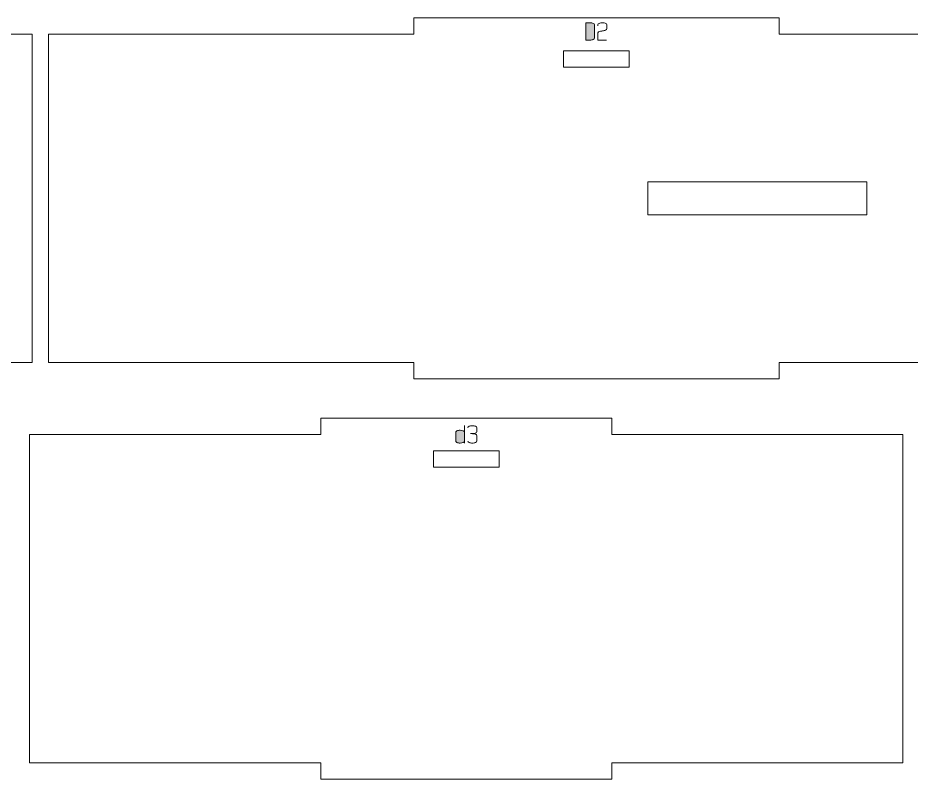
# Model space of a CAD drawing. Header units: centimetres. Extents: x -250 to 250, y -508 to 508.
# Drawn here: x -219.7 to -203.37, y 132.69 to 146.6 of the extents above; entities that cross this region are included whole.
import ezdxf

# ---------------------------------------------------------------- set-up
doc = ezdxf.new("R2010")
doc.units = ezdxf.units.CM
doc.header["$MEASUREMENT"] = 0
doc.layers.add('Capa 1', color=7, linetype='Continuous')

msp = doc.modelspace()

# ---------------------------------------------------------------- hatches: boundary and pattern name
at = {"layer": 'Capa 1', "true_color": 0x3e4095}
h = msp.add_hatch(color=175, dxfattribs=at)
edge = h.paths.add_edge_path()
edge.add_spline(control_points=[(-209.31542, 146.19656), (-209.31542, 146.19656), (-209.31542, 146.513), (-209.31542, 146.513), (-209.31542, 146.513), (-209.24067, 146.513), (-209.24067, 146.513), (-209.21774, 146.513), (-209.19817, 146.50948), (-209.18196, 146.50245), (-209.16607, 146.49542), (-209.15812, 146.48717), (-209.15812, 146.47769), (-209.15812, 146.47769), (-209.15812, 146.23187), (-209.15812, 146.23187), (-209.15812, 146.22209), (-209.16607, 146.21368), (-209.18196, 146.20665), (-209.19725, 146.19992), (-209.21682, 146.19656), (-209.24067, 146.19656), (-209.24067, 146.19656), (-209.31542, 146.19656), (-209.31542, 146.19656)], knot_values=[0, 0, 0, 0, 0.125, 0.125, 0.125, 0.25, 0.25, 0.25, 0.375, 0.375, 0.375, 0.5, 0.5, 0.5, 0.625, 0.625, 0.625, 0.75, 0.75, 0.75, 0.875, 0.875, 0.875, 1, 1, 1, 1], degree=3, periodic=1)
h = msp.add_hatch(color=175, dxfattribs=at)
edge = h.paths.add_edge_path()
edge.add_spline(control_points=[(-209.31542, 146.513), (-209.31542, 146.513), (-209.31542, 146.19656), (-209.31542, 146.19656), (-209.31542, 146.19656), (-209.24067, 146.19656), (-209.24067, 146.19656), (-209.21682, 146.19656), (-209.19725, 146.19992), (-209.18196, 146.20665), (-209.16607, 146.21368), (-209.15812, 146.22209), (-209.15812, 146.23187), (-209.15812, 146.23187), (-209.15812, 146.47769), (-209.15812, 146.47769), (-209.15812, 146.48717), (-209.16607, 146.49542), (-209.18196, 146.50245), (-209.19817, 146.50948), (-209.21774, 146.513), (-209.24067, 146.513), (-209.24067, 146.513), (-209.31542, 146.513), (-209.31542, 146.513)], knot_values=[0, 0, 0, 0, 0.125, 0.125, 0.125, 0.25, 0.25, 0.25, 0.375, 0.375, 0.375, 0.5, 0.5, 0.5, 0.625, 0.625, 0.625, 0.75, 0.75, 0.75, 0.875, 0.875, 0.875, 1, 1, 1, 1], degree=3, periodic=1)
h = msp.add_hatch(color=175, dxfattribs=at)
edge = h.paths.add_edge_path()
edge.add_spline(control_points=[(-209.09575, 146.19656), (-209.09575, 146.19656), (-209.09575, 146.3291), (-209.09575, 146.3291), (-209.09483, 146.34102), (-209.08398, 146.35019), (-209.06319, 146.35661), (-209.05463, 146.35723), (-209.04645, 146.35822), (-209.03865, 146.3596), (-209.03086, 146.36097), (-209.02298, 146.36242), (-209.01503, 146.36395), (-209.00036, 146.3664), (-208.98912, 146.36839), (-208.98133, 146.36991), (-208.97353, 146.37144), (-208.96596, 146.37343), (-208.95862, 146.37588), (-208.93967, 146.38291), (-208.93019, 146.39193), (-208.93019, 146.40293), (-208.93019, 146.40293), (-208.93019, 146.47769), (-208.93019, 146.47769), (-208.93019, 146.48747), (-208.93806, 146.4958), (-208.95381, 146.50268), (-208.96955, 146.50956), (-208.9892, 146.513), (-209.01274, 146.513), (-209.03628, 146.513), (-209.05593, 146.50956), (-209.07167, 146.50268), (-209.08742, 146.4958), (-209.09529, 146.48747), (-209.09529, 146.47769), (-209.09529, 146.47769), (-209.09529, 146.45522), (-209.09529, 146.45522), (-209.09529, 146.45522), (-209.09529, 146.47769), (-209.09529, 146.47769), (-209.09529, 146.48747), (-209.08742, 146.4958), (-209.07167, 146.50268), (-209.05593, 146.50956), (-209.03628, 146.513), (-209.01274, 146.513), (-208.9892, 146.513), (-208.96955, 146.50956), (-208.95381, 146.50268), (-208.93806, 146.4958), (-208.93019, 146.48747), (-208.93019, 146.47769), (-208.93019, 146.47769), (-208.93019, 146.40293), (-208.93019, 146.40293), (-208.93019, 146.39193), (-208.93967, 146.38291), (-208.95862, 146.37588), (-208.96596, 146.37343), (-208.97353, 146.37144), (-208.98133, 146.36991), (-208.98912, 146.36839), (-209.00036, 146.3664), (-209.01503, 146.36395), (-209.02298, 146.36242), (-209.03086, 146.36097), (-209.03865, 146.3596), (-209.04645, 146.35822), (-209.05463, 146.35723), (-209.06319, 146.35661), (-209.08398, 146.35019), (-209.09483, 146.34102), (-209.09575, 146.3291), (-209.09575, 146.3291), (-209.09575, 146.19656), (-209.09575, 146.19656), (-209.09575, 146.19656), (-208.9389, 146.19656), (-208.9389, 146.19656), (-208.9389, 146.19656), (-209.09575, 146.19656), (-209.09575, 146.19656)], knot_values=[0, 0, 0, 0, 0.03571429, 0.03571429, 0.03571429, 0.07142857, 0.07142857, 0.07142857, 0.10714286, 0.10714286, 0.10714286, 0.14285714, 0.14285714, 0.14285714, 0.17857143, 0.17857143, 0.17857143, 0.21428571, 0.21428571, 0.21428571, 0.25, 0.25, 0.25, 0.28571429, 0.28571429, 0.28571429, 0.32142857, 0.32142857, 0.32142857, 0.35714286, 0.35714286, 0.35714286, 0.39285714, 0.39285714, 0.39285714, 0.42857143, 0.42857143, 0.42857143, 0.46428571, 0.46428571, 0.46428571, 0.5, 0.5, 0.5, 0.53571429, 0.53571429, 0.53571429, 0.57142857, 0.57142857, 0.57142857, 0.60714286, 0.60714286, 0.60714286, 0.64285714, 0.64285714, 0.64285714, 0.67857143, 0.67857143, 0.67857143, 0.71428571, 0.71428571, 0.71428571, 0.75, 0.75, 0.75, 0.78571429, 0.78571429, 0.78571429, 0.82142857, 0.82142857, 0.82142857, 0.85714286, 0.85714286, 0.85714286, 0.89285714, 0.89285714, 0.89285714, 0.92857143, 0.92857143, 0.92857143, 0.96428571, 0.96428571, 0.96428571, 1, 1, 1, 1], degree=3, periodic=1)
h = msp.add_hatch(color=175, dxfattribs=at)
edge = h.paths.add_edge_path()
edge.add_spline(control_points=[(-211.69415, 139.02903), (-211.69415, 139.02903), (-211.69415, 138.86576), (-211.69415, 138.86576), (-211.69415, 138.86118), (-211.69232, 138.85682), (-211.68865, 138.85269), (-211.68498, 138.84857), (-211.67963, 138.84482), (-211.6726, 138.84146), (-211.66556, 138.83809), (-211.65693, 138.83542), (-211.64668, 138.83343), (-211.63644, 138.83144), (-211.62475, 138.83045), (-211.6116, 138.83045), (-211.59203, 138.83045), (-211.57461, 138.83412), (-211.55932, 138.84146), (-211.54342, 138.84879), (-211.53547, 138.8569), (-211.53547, 138.86576), (-211.53547, 138.86576), (-211.53547, 139.15148), (-211.53547, 139.15148), (-211.53547, 139.15148), (-211.53547, 139.02903), (-211.53547, 139.02903), (-211.53547, 139.0382), (-211.54342, 139.04615), (-211.55932, 139.05288), (-211.57461, 139.05991), (-211.59203, 139.06373), (-211.6116, 139.06434), (-211.62475, 139.06434), (-211.63644, 139.06335), (-211.64668, 139.06136), (-211.65693, 139.05937), (-211.66556, 139.0567), (-211.6726, 139.05333), (-211.67963, 139.04997), (-211.68498, 139.04623), (-211.68865, 139.0421), (-211.69232, 139.03797), (-211.69415, 139.03361), (-211.69415, 139.02903)], knot_values=[0, 0, 0, 0, 0.06666667, 0.06666667, 0.06666667, 0.13333333, 0.13333333, 0.13333333, 0.2, 0.2, 0.2, 0.26666667, 0.26666667, 0.26666667, 0.33333333, 0.33333333, 0.33333333, 0.4, 0.4, 0.4, 0.46666667, 0.46666667, 0.46666667, 0.53333333, 0.53333333, 0.53333333, 0.6, 0.6, 0.6, 0.66666667, 0.66666667, 0.66666667, 0.73333333, 0.73333333, 0.73333333, 0.8, 0.8, 0.8, 0.86666667, 0.86666667, 0.86666667, 0.93333333, 0.93333333, 0.93333333, 1, 1, 1, 1], degree=3, periodic=1)
h = msp.add_hatch(color=175, dxfattribs=at)
edge = h.paths.add_edge_path()
edge.add_spline(control_points=[(-211.39147, 138.83045), (-211.41501, 138.83045), (-211.43466, 138.83389), (-211.4504, 138.84077), (-211.46615, 138.84765), (-211.47402, 138.85598), (-211.47402, 138.86576), (-211.47402, 138.85598), (-211.46615, 138.84765), (-211.4504, 138.84077), (-211.43466, 138.83389), (-211.41501, 138.83045), (-211.39147, 138.83045), (-211.36793, 138.83045), (-211.34828, 138.83389), (-211.33254, 138.84077), (-211.31679, 138.84765), (-211.30892, 138.85598), (-211.30892, 138.86576), (-211.30892, 138.86576), (-211.30892, 138.96895), (-211.30892, 138.96895), (-211.30892, 138.97721), (-211.31458, 138.98439), (-211.32589, 138.9905), (-211.3372, 138.99662), (-211.37037, 139.00075), (-211.42541, 139.00289), (-211.37068, 139.00625), (-211.33781, 139.01023), (-211.32681, 139.01481), (-211.3158, 139.0194), (-211.30984, 139.02689), (-211.30892, 139.03728), (-211.30892, 139.03728), (-211.30892, 139.11158), (-211.30892, 139.11158), (-211.30892, 139.12136), (-211.31679, 139.12969), (-211.33254, 139.13657), (-211.34828, 139.14345), (-211.36793, 139.14689), (-211.39147, 139.14689), (-211.41501, 139.14689), (-211.43466, 139.14345), (-211.4504, 139.13657), (-211.46615, 139.12969), (-211.47402, 139.12136), (-211.47402, 139.11158), (-211.47402, 139.12136), (-211.46615, 139.12969), (-211.4504, 139.13657), (-211.43466, 139.14345), (-211.41501, 139.14689), (-211.39147, 139.14689), (-211.36793, 139.14689), (-211.34828, 139.14345), (-211.33254, 139.13657), (-211.31679, 139.12969), (-211.30892, 139.12136), (-211.30892, 139.11158), (-211.30892, 139.11158), (-211.30892, 139.03728), (-211.30892, 139.03728), (-211.30984, 139.02689), (-211.3158, 139.0194), (-211.32681, 139.01481), (-211.33781, 139.01023), (-211.37068, 139.00625), (-211.42541, 139.00289), (-211.37037, 139.00075), (-211.3372, 138.99662), (-211.32589, 138.9905), (-211.31458, 138.98439), (-211.30892, 138.97721), (-211.30892, 138.96895), (-211.30892, 138.96895), (-211.30892, 138.86576), (-211.30892, 138.86576), (-211.30892, 138.85598), (-211.31679, 138.84765), (-211.33254, 138.84077), (-211.34828, 138.83389), (-211.36793, 138.83045), (-211.39147, 138.83045)], knot_values=[0, 0, 0, 0, 0.03571429, 0.03571429, 0.03571429, 0.07142857, 0.07142857, 0.07142857, 0.10714286, 0.10714286, 0.10714286, 0.14285714, 0.14285714, 0.14285714, 0.17857143, 0.17857143, 0.17857143, 0.21428571, 0.21428571, 0.21428571, 0.25, 0.25, 0.25, 0.28571429, 0.28571429, 0.28571429, 0.32142857, 0.32142857, 0.32142857, 0.35714286, 0.35714286, 0.35714286, 0.39285714, 0.39285714, 0.39285714, 0.42857143, 0.42857143, 0.42857143, 0.46428571, 0.46428571, 0.46428571, 0.5, 0.5, 0.5, 0.53571429, 0.53571429, 0.53571429, 0.57142857, 0.57142857, 0.57142857, 0.60714286, 0.60714286, 0.60714286, 0.64285714, 0.64285714, 0.64285714, 0.67857143, 0.67857143, 0.67857143, 0.71428571, 0.71428571, 0.71428571, 0.75, 0.75, 0.75, 0.78571429, 0.78571429, 0.78571429, 0.82142857, 0.82142857, 0.82142857, 0.85714286, 0.85714286, 0.85714286, 0.89285714, 0.89285714, 0.89285714, 0.92857143, 0.92857143, 0.92857143, 0.96428571, 0.96428571, 0.96428571, 1, 1, 1, 1], degree=3, periodic=1)
h = msp.add_hatch(color=175, dxfattribs=at)
edge = h.paths.add_edge_path()
edge.add_spline(control_points=[(-211.53547, 138.86576), (-211.53547, 138.8569), (-211.54342, 138.84879), (-211.55932, 138.84146), (-211.57461, 138.83412), (-211.59203, 138.83045), (-211.6116, 138.83045), (-211.62475, 138.83045), (-211.63644, 138.83144), (-211.64668, 138.83343), (-211.65693, 138.83542), (-211.66556, 138.83809), (-211.6726, 138.84146), (-211.67963, 138.84482), (-211.68498, 138.84857), (-211.68865, 138.85269), (-211.69232, 138.85682), (-211.69415, 138.86118), (-211.69415, 138.86576), (-211.69415, 138.86576), (-211.69415, 139.02903), (-211.69415, 139.02903), (-211.69415, 139.03361), (-211.69232, 139.03797), (-211.68865, 139.0421), (-211.68498, 139.04623), (-211.67963, 139.04997), (-211.6726, 139.05333), (-211.66556, 139.0567), (-211.65693, 139.05937), (-211.64668, 139.06136), (-211.63644, 139.06335), (-211.62475, 139.06434), (-211.6116, 139.06434), (-211.59203, 139.06373), (-211.57461, 139.05991), (-211.55932, 139.05288), (-211.54342, 139.04615), (-211.53547, 139.0382), (-211.53547, 139.02903), (-211.53547, 139.02903), (-211.53547, 138.86576), (-211.53547, 138.86576)], knot_values=[0, 0, 0, 0, 0.07142857, 0.07142857, 0.07142857, 0.14285714, 0.14285714, 0.14285714, 0.21428571, 0.21428571, 0.21428571, 0.28571429, 0.28571429, 0.28571429, 0.35714286, 0.35714286, 0.35714286, 0.42857143, 0.42857143, 0.42857143, 0.5, 0.5, 0.5, 0.57142857, 0.57142857, 0.57142857, 0.64285714, 0.64285714, 0.64285714, 0.71428571, 0.71428571, 0.71428571, 0.78571429, 0.78571429, 0.78571429, 0.85714286, 0.85714286, 0.85714286, 0.92857143, 0.92857143, 0.92857143, 1, 1, 1, 1], degree=3, periodic=1)
h = msp.add_hatch(color=175, dxfattribs=at)
edge = h.paths.add_edge_path()
edge.add_spline(control_points=[(-211.53547, 138.83045), (-211.53547, 138.83045), (-211.53547, 138.86576), (-211.53547, 138.86576), (-211.53547, 138.86576), (-211.53547, 138.83045), (-211.53547, 138.83045)], knot_values=[0, 0, 0, 0, 0.5, 0.5, 0.5, 1, 1, 1, 1], degree=3, periodic=1)

# ---------------------------------------------------------------- linework, layer by layer
at = {"layer": 'Capa 1', "color": 240, "lineweight": 9}
for points, knots in [([(-228.56648, 146.30296), (-228.56648, 146.30296), (-228.56648, 140.30296), (-228.56648, 140.30296), (-228.56648, 140.30296), (-225.5227, 140.30296), (-225.5227, 140.30296), (-225.5227, 140.30296), (-225.5227, 140.00296), (-225.5227, 140.00296), (-225.5227, 140.00296), (-222.47892, 140.00296), (-222.47892, 140.00296), (-222.47892, 140.00296), (-222.47892, 140.30296), (-222.47892, 140.30296), (-222.47892, 140.30296), (-219.43514, 140.30296), (-219.43514, 140.30296), (-219.43514, 140.30296), (-219.43514, 146.30296), (-219.43514, 146.30296), (-219.43514, 146.30296), (-222.47892, 146.30296), (-222.47892, 146.30296), (-222.47892, 146.30296), (-222.47892, 146.60296), (-222.47892, 146.60296), (-222.47892, 146.60296), (-225.5227, 146.60296), (-225.5227, 146.60296), (-225.5227, 146.60296), (-225.5227, 146.30296), (-225.5227, 146.30296), (-225.5227, 146.30296), (-228.56648, 146.30296), (-228.56648, 146.30296)], [0, 0, 0, 0, 0.08333333, 0.08333333, 0.08333333, 0.16666667, 0.16666667, 0.16666667, 0.25, 0.25, 0.25, 0.33333333, 0.33333333, 0.33333333, 0.41666667, 0.41666667, 0.41666667, 0.5, 0.5, 0.5, 0.58333333, 0.58333333, 0.58333333, 0.66666667, 0.66666667, 0.66666667, 0.75, 0.75, 0.75, 0.83333333, 0.83333333, 0.83333333, 0.91666667, 0.91666667, 0.91666667, 1, 1, 1, 1]), ([(-219.13514, 146.30296), (-219.13514, 146.30296), (-219.13514, 140.30296), (-219.13514, 140.30296), (-219.13514, 140.30296), (-212.46025, 140.30296), (-212.46025, 140.30296), (-212.46025, 140.30296), (-212.46025, 140.00296), (-212.46025, 140.00296), (-212.46025, 140.00296), (-205.78536, 140.00296), (-205.78536, 140.00296), (-205.78536, 140.00296), (-205.78536, 140.30296), (-205.78536, 140.30296), (-205.78536, 140.30296), (-199.11046, 140.30296), (-199.11046, 140.30296), (-199.11046, 140.30296), (-199.11046, 146.30296), (-199.11046, 146.30296), (-199.11046, 146.30296), (-205.78536, 146.30296), (-205.78536, 146.30296), (-205.78536, 146.30296), (-205.78536, 146.60296), (-205.78536, 146.60296), (-205.78536, 146.60296), (-212.46025, 146.60296), (-212.46025, 146.60296), (-212.46025, 146.60296), (-212.46025, 146.30296), (-212.46025, 146.30296), (-212.46025, 146.30296), (-219.13514, 146.30296), (-219.13514, 146.30296)], [0, 0, 0, 0, 0.08333333, 0.08333333, 0.08333333, 0.16666667, 0.16666667, 0.16666667, 0.25, 0.25, 0.25, 0.33333333, 0.33333333, 0.33333333, 0.41666667, 0.41666667, 0.41666667, 0.5, 0.5, 0.5, 0.58333333, 0.58333333, 0.58333333, 0.66666667, 0.66666667, 0.66666667, 0.75, 0.75, 0.75, 0.83333333, 0.83333333, 0.83333333, 0.91666667, 0.91666667, 0.91666667, 1, 1, 1, 1]), ([(-209.7228, 146.0032), (-209.7228, 146.0032), (-208.5228, 146.0032), (-208.5228, 146.0032), (-208.5228, 146.0032), (-208.5228, 145.7032), (-208.5228, 145.7032), (-208.5228, 145.7032), (-209.7228, 145.7032), (-209.7228, 145.7032), (-209.7228, 145.7032), (-209.7228, 146.0032), (-209.7228, 146.0032)], [0, 0, 0, 0, 0.25, 0.25, 0.25, 0.5, 0.5, 0.5, 0.75, 0.75, 0.75, 1, 1, 1, 1]), ([(-208.18135, 143.60296), (-208.18135, 143.60296), (-204.18135, 143.60296), (-204.18135, 143.60296), (-204.18135, 143.60296), (-204.18135, 143.00296), (-204.18135, 143.00296), (-204.18135, 143.00296), (-208.18135, 143.00296), (-208.18135, 143.00296), (-208.18135, 143.00296), (-208.18135, 143.60296), (-208.18135, 143.60296)], [0, 0, 0, 0, 0.25, 0.25, 0.25, 0.5, 0.5, 0.5, 0.75, 0.75, 0.75, 1, 1, 1, 1]), ([(-219.48156, 138.98765), (-219.48156, 138.98765), (-219.48156, 132.98765), (-219.48156, 132.98765), (-219.48156, 132.98765), (-214.16154, 132.98765), (-214.16154, 132.98765), (-214.16154, 132.98765), (-214.16154, 132.68765), (-214.16154, 132.68765), (-214.16154, 132.68765), (-208.84152, 132.68765), (-208.84152, 132.68765), (-208.84152, 132.68765), (-208.84152, 132.98765), (-208.84152, 132.98765), (-208.84152, 132.98765), (-203.52151, 132.98765), (-203.52151, 132.98765), (-203.52151, 132.98765), (-203.52151, 138.98765), (-203.52151, 138.98765), (-203.52151, 138.98765), (-208.84152, 138.98765), (-208.84152, 138.98765), (-208.84152, 138.98765), (-208.84152, 139.28765), (-208.84152, 139.28765), (-208.84152, 139.28765), (-214.16154, 139.28765), (-214.16154, 139.28765), (-214.16154, 139.28765), (-214.16154, 138.98765), (-214.16154, 138.98765), (-214.16154, 138.98765), (-219.48156, 138.98765), (-219.48156, 138.98765)], [0, 0, 0, 0, 0.08333333, 0.08333333, 0.08333333, 0.16666667, 0.16666667, 0.16666667, 0.25, 0.25, 0.25, 0.33333333, 0.33333333, 0.33333333, 0.41666667, 0.41666667, 0.41666667, 0.5, 0.5, 0.5, 0.58333333, 0.58333333, 0.58333333, 0.66666667, 0.66666667, 0.66666667, 0.75, 0.75, 0.75, 0.83333333, 0.83333333, 0.83333333, 0.91666667, 0.91666667, 0.91666667, 1, 1, 1, 1]), ([(-212.10153, 138.6872), (-212.10153, 138.6872), (-210.90153, 138.6872), (-210.90153, 138.6872), (-210.90153, 138.6872), (-210.90153, 138.3872), (-210.90153, 138.3872), (-210.90153, 138.3872), (-212.10153, 138.3872), (-212.10153, 138.3872), (-212.10153, 138.3872), (-212.10153, 138.6872), (-212.10153, 138.6872)], [0, 0, 0, 0, 0.25, 0.25, 0.25, 0.5, 0.5, 0.5, 0.75, 0.75, 0.75, 1, 1, 1, 1])]:
    msp.add_open_spline(points, degree=3, knots=knots, dxfattribs=at)
at = {"layer": 'Capa 1', "color": 114, "lineweight": 9}
for points, knots in [([(-209.31542, 146.19656), (-209.31542, 146.19656), (-209.31542, 146.513), (-209.31542, 146.513), (-209.31542, 146.513), (-209.24067, 146.513), (-209.24067, 146.513), (-209.21774, 146.513), (-209.19817, 146.50948), (-209.18196, 146.50245), (-209.16607, 146.49542), (-209.15812, 146.48717), (-209.15812, 146.47769), (-209.15812, 146.47769), (-209.15812, 146.23187), (-209.15812, 146.23187), (-209.15812, 146.22209), (-209.16607, 146.21368), (-209.18196, 146.20665), (-209.19725, 146.19992), (-209.21682, 146.19656), (-209.24067, 146.19656), (-209.24067, 146.19656), (-209.31542, 146.19656), (-209.31542, 146.19656)], [0, 0, 0, 0, 0.125, 0.125, 0.125, 0.25, 0.25, 0.25, 0.375, 0.375, 0.375, 0.5, 0.5, 0.5, 0.625, 0.625, 0.625, 0.75, 0.75, 0.75, 0.875, 0.875, 0.875, 1, 1, 1, 1]), ([(-209.31542, 146.513), (-209.31542, 146.513), (-209.31542, 146.19656), (-209.31542, 146.19656), (-209.31542, 146.19656), (-209.24067, 146.19656), (-209.24067, 146.19656), (-209.21682, 146.19656), (-209.19725, 146.19992), (-209.18196, 146.20665), (-209.16607, 146.21368), (-209.15812, 146.22209), (-209.15812, 146.23187), (-209.15812, 146.23187), (-209.15812, 146.47769), (-209.15812, 146.47769), (-209.15812, 146.48717), (-209.16607, 146.49542), (-209.18196, 146.50245), (-209.19817, 146.50948), (-209.21774, 146.513), (-209.24067, 146.513), (-209.24067, 146.513), (-209.31542, 146.513), (-209.31542, 146.513)], [0, 0, 0, 0, 0.125, 0.125, 0.125, 0.25, 0.25, 0.25, 0.375, 0.375, 0.375, 0.5, 0.5, 0.5, 0.625, 0.625, 0.625, 0.75, 0.75, 0.75, 0.875, 0.875, 0.875, 1, 1, 1, 1]), ([(-209.09575, 146.19656), (-209.09575, 146.19656), (-209.09575, 146.3291), (-209.09575, 146.3291), (-209.09483, 146.34102), (-209.08398, 146.35019), (-209.06319, 146.35661), (-209.05463, 146.35723), (-209.04645, 146.35822), (-209.03865, 146.3596), (-209.03086, 146.36097), (-209.02298, 146.36242), (-209.01503, 146.36395), (-209.00036, 146.3664), (-208.98912, 146.36839), (-208.98133, 146.36991), (-208.97353, 146.37144), (-208.96596, 146.37343), (-208.95862, 146.37588), (-208.93967, 146.38291), (-208.93019, 146.39193), (-208.93019, 146.40293), (-208.93019, 146.40293), (-208.93019, 146.47769), (-208.93019, 146.47769), (-208.93019, 146.48747), (-208.93806, 146.4958), (-208.95381, 146.50268), (-208.96955, 146.50956), (-208.9892, 146.513), (-209.01274, 146.513), (-209.03628, 146.513), (-209.05593, 146.50956), (-209.07167, 146.50268), (-209.08742, 146.4958), (-209.09529, 146.48747), (-209.09529, 146.47769), (-209.09529, 146.47769), (-209.09529, 146.45522), (-209.09529, 146.45522), (-209.09529, 146.45522), (-209.09529, 146.47769), (-209.09529, 146.47769), (-209.09529, 146.48747), (-209.08742, 146.4958), (-209.07167, 146.50268), (-209.05593, 146.50956), (-209.03628, 146.513), (-209.01274, 146.513), (-208.9892, 146.513), (-208.96955, 146.50956), (-208.95381, 146.50268), (-208.93806, 146.4958), (-208.93019, 146.48747), (-208.93019, 146.47769), (-208.93019, 146.47769), (-208.93019, 146.40293), (-208.93019, 146.40293), (-208.93019, 146.39193), (-208.93967, 146.38291), (-208.95862, 146.37588), (-208.96596, 146.37343), (-208.97353, 146.37144), (-208.98133, 146.36991), (-208.98912, 146.36839), (-209.00036, 146.3664), (-209.01503, 146.36395), (-209.02298, 146.36242), (-209.03086, 146.36097), (-209.03865, 146.3596), (-209.04645, 146.35822), (-209.05463, 146.35723), (-209.06319, 146.35661), (-209.08398, 146.35019), (-209.09483, 146.34102), (-209.09575, 146.3291), (-209.09575, 146.3291), (-209.09575, 146.19656), (-209.09575, 146.19656), (-209.09575, 146.19656), (-208.9389, 146.19656), (-208.9389, 146.19656), (-208.9389, 146.19656), (-209.09575, 146.19656), (-209.09575, 146.19656)], [0, 0, 0, 0, 0.03571429, 0.03571429, 0.03571429, 0.07142857, 0.07142857, 0.07142857, 0.10714286, 0.10714286, 0.10714286, 0.14285714, 0.14285714, 0.14285714, 0.17857143, 0.17857143, 0.17857143, 0.21428571, 0.21428571, 0.21428571, 0.25, 0.25, 0.25, 0.28571429, 0.28571429, 0.28571429, 0.32142857, 0.32142857, 0.32142857, 0.35714286, 0.35714286, 0.35714286, 0.39285714, 0.39285714, 0.39285714, 0.42857143, 0.42857143, 0.42857143, 0.46428571, 0.46428571, 0.46428571, 0.5, 0.5, 0.5, 0.53571429, 0.53571429, 0.53571429, 0.57142857, 0.57142857, 0.57142857, 0.60714286, 0.60714286, 0.60714286, 0.64285714, 0.64285714, 0.64285714, 0.67857143, 0.67857143, 0.67857143, 0.71428571, 0.71428571, 0.71428571, 0.75, 0.75, 0.75, 0.78571429, 0.78571429, 0.78571429, 0.82142857, 0.82142857, 0.82142857, 0.85714286, 0.85714286, 0.85714286, 0.89285714, 0.89285714, 0.89285714, 0.92857143, 0.92857143, 0.92857143, 0.96428571, 0.96428571, 0.96428571, 1, 1, 1, 1]), ([(-211.69415, 139.02903), (-211.69415, 139.02903), (-211.69415, 138.86576), (-211.69415, 138.86576), (-211.69415, 138.86118), (-211.69232, 138.85682), (-211.68865, 138.85269), (-211.68498, 138.84857), (-211.67963, 138.84482), (-211.6726, 138.84146), (-211.66556, 138.83809), (-211.65693, 138.83542), (-211.64668, 138.83343), (-211.63644, 138.83144), (-211.62475, 138.83045), (-211.6116, 138.83045), (-211.59203, 138.83045), (-211.57461, 138.83412), (-211.55932, 138.84146), (-211.54342, 138.84879), (-211.53547, 138.8569), (-211.53547, 138.86576), (-211.53547, 138.86576), (-211.53547, 139.15148), (-211.53547, 139.15148), (-211.53547, 139.15148), (-211.53547, 139.02903), (-211.53547, 139.02903), (-211.53547, 139.0382), (-211.54342, 139.04615), (-211.55932, 139.05288), (-211.57461, 139.05991), (-211.59203, 139.06373), (-211.6116, 139.06434), (-211.62475, 139.06434), (-211.63644, 139.06335), (-211.64668, 139.06136), (-211.65693, 139.05937), (-211.66556, 139.0567), (-211.6726, 139.05333), (-211.67963, 139.04997), (-211.68498, 139.04623), (-211.68865, 139.0421), (-211.69232, 139.03797), (-211.69415, 139.03361), (-211.69415, 139.02903)], [0, 0, 0, 0, 0.06666667, 0.06666667, 0.06666667, 0.13333333, 0.13333333, 0.13333333, 0.2, 0.2, 0.2, 0.26666667, 0.26666667, 0.26666667, 0.33333333, 0.33333333, 0.33333333, 0.4, 0.4, 0.4, 0.46666667, 0.46666667, 0.46666667, 0.53333333, 0.53333333, 0.53333333, 0.6, 0.6, 0.6, 0.66666667, 0.66666667, 0.66666667, 0.73333333, 0.73333333, 0.73333333, 0.8, 0.8, 0.8, 0.86666667, 0.86666667, 0.86666667, 0.93333333, 0.93333333, 0.93333333, 1, 1, 1, 1]), ([(-211.39147, 138.83045), (-211.41501, 138.83045), (-211.43466, 138.83389), (-211.4504, 138.84077), (-211.46615, 138.84765), (-211.47402, 138.85598), (-211.47402, 138.86576), (-211.47402, 138.85598), (-211.46615, 138.84765), (-211.4504, 138.84077), (-211.43466, 138.83389), (-211.41501, 138.83045), (-211.39147, 138.83045), (-211.36793, 138.83045), (-211.34828, 138.83389), (-211.33254, 138.84077), (-211.31679, 138.84765), (-211.30892, 138.85598), (-211.30892, 138.86576), (-211.30892, 138.86576), (-211.30892, 138.96895), (-211.30892, 138.96895), (-211.30892, 138.97721), (-211.31458, 138.98439), (-211.32589, 138.9905), (-211.3372, 138.99662), (-211.37037, 139.00075), (-211.42541, 139.00289), (-211.37068, 139.00625), (-211.33781, 139.01023), (-211.32681, 139.01481), (-211.3158, 139.0194), (-211.30984, 139.02689), (-211.30892, 139.03728), (-211.30892, 139.03728), (-211.30892, 139.11158), (-211.30892, 139.11158), (-211.30892, 139.12136), (-211.31679, 139.12969), (-211.33254, 139.13657), (-211.34828, 139.14345), (-211.36793, 139.14689), (-211.39147, 139.14689), (-211.41501, 139.14689), (-211.43466, 139.14345), (-211.4504, 139.13657), (-211.46615, 139.12969), (-211.47402, 139.12136), (-211.47402, 139.11158), (-211.47402, 139.12136), (-211.46615, 139.12969), (-211.4504, 139.13657), (-211.43466, 139.14345), (-211.41501, 139.14689), (-211.39147, 139.14689), (-211.36793, 139.14689), (-211.34828, 139.14345), (-211.33254, 139.13657), (-211.31679, 139.12969), (-211.30892, 139.12136), (-211.30892, 139.11158), (-211.30892, 139.11158), (-211.30892, 139.03728), (-211.30892, 139.03728), (-211.30984, 139.02689), (-211.3158, 139.0194), (-211.32681, 139.01481), (-211.33781, 139.01023), (-211.37068, 139.00625), (-211.42541, 139.00289), (-211.37037, 139.00075), (-211.3372, 138.99662), (-211.32589, 138.9905), (-211.31458, 138.98439), (-211.30892, 138.97721), (-211.30892, 138.96895), (-211.30892, 138.96895), (-211.30892, 138.86576), (-211.30892, 138.86576), (-211.30892, 138.85598), (-211.31679, 138.84765), (-211.33254, 138.84077), (-211.34828, 138.83389), (-211.36793, 138.83045), (-211.39147, 138.83045)], [0, 0, 0, 0, 0.03571429, 0.03571429, 0.03571429, 0.07142857, 0.07142857, 0.07142857, 0.10714286, 0.10714286, 0.10714286, 0.14285714, 0.14285714, 0.14285714, 0.17857143, 0.17857143, 0.17857143, 0.21428571, 0.21428571, 0.21428571, 0.25, 0.25, 0.25, 0.28571429, 0.28571429, 0.28571429, 0.32142857, 0.32142857, 0.32142857, 0.35714286, 0.35714286, 0.35714286, 0.39285714, 0.39285714, 0.39285714, 0.42857143, 0.42857143, 0.42857143, 0.46428571, 0.46428571, 0.46428571, 0.5, 0.5, 0.5, 0.53571429, 0.53571429, 0.53571429, 0.57142857, 0.57142857, 0.57142857, 0.60714286, 0.60714286, 0.60714286, 0.64285714, 0.64285714, 0.64285714, 0.67857143, 0.67857143, 0.67857143, 0.71428571, 0.71428571, 0.71428571, 0.75, 0.75, 0.75, 0.78571429, 0.78571429, 0.78571429, 0.82142857, 0.82142857, 0.82142857, 0.85714286, 0.85714286, 0.85714286, 0.89285714, 0.89285714, 0.89285714, 0.92857143, 0.92857143, 0.92857143, 0.96428571, 0.96428571, 0.96428571, 1, 1, 1, 1]), ([(-211.53547, 138.86576), (-211.53547, 138.8569), (-211.54342, 138.84879), (-211.55932, 138.84146), (-211.57461, 138.83412), (-211.59203, 138.83045), (-211.6116, 138.83045), (-211.62475, 138.83045), (-211.63644, 138.83144), (-211.64668, 138.83343), (-211.65693, 138.83542), (-211.66556, 138.83809), (-211.6726, 138.84146), (-211.67963, 138.84482), (-211.68498, 138.84857), (-211.68865, 138.85269), (-211.69232, 138.85682), (-211.69415, 138.86118), (-211.69415, 138.86576), (-211.69415, 138.86576), (-211.69415, 139.02903), (-211.69415, 139.02903), (-211.69415, 139.03361), (-211.69232, 139.03797), (-211.68865, 139.0421), (-211.68498, 139.04623), (-211.67963, 139.04997), (-211.6726, 139.05333), (-211.66556, 139.0567), (-211.65693, 139.05937), (-211.64668, 139.06136), (-211.63644, 139.06335), (-211.62475, 139.06434), (-211.6116, 139.06434), (-211.59203, 139.06373), (-211.57461, 139.05991), (-211.55932, 139.05288), (-211.54342, 139.04615), (-211.53547, 139.0382), (-211.53547, 139.02903), (-211.53547, 139.02903), (-211.53547, 138.86576), (-211.53547, 138.86576)], [0, 0, 0, 0, 0.07142857, 0.07142857, 0.07142857, 0.14285714, 0.14285714, 0.14285714, 0.21428571, 0.21428571, 0.21428571, 0.28571429, 0.28571429, 0.28571429, 0.35714286, 0.35714286, 0.35714286, 0.42857143, 0.42857143, 0.42857143, 0.5, 0.5, 0.5, 0.57142857, 0.57142857, 0.57142857, 0.64285714, 0.64285714, 0.64285714, 0.71428571, 0.71428571, 0.71428571, 0.78571429, 0.78571429, 0.78571429, 0.85714286, 0.85714286, 0.85714286, 0.92857143, 0.92857143, 0.92857143, 1, 1, 1, 1]), ([(-211.53547, 138.83045), (-211.53547, 138.83045), (-211.53547, 138.86576), (-211.53547, 138.86576), (-211.53547, 138.86576), (-211.53547, 138.83045), (-211.53547, 138.83045)], [0, 0, 0, 0, 0.5, 0.5, 0.5, 1, 1, 1, 1])]:
    msp.add_open_spline(points, degree=3, knots=knots, dxfattribs=at)

doc.saveas('drawing.dxf')
